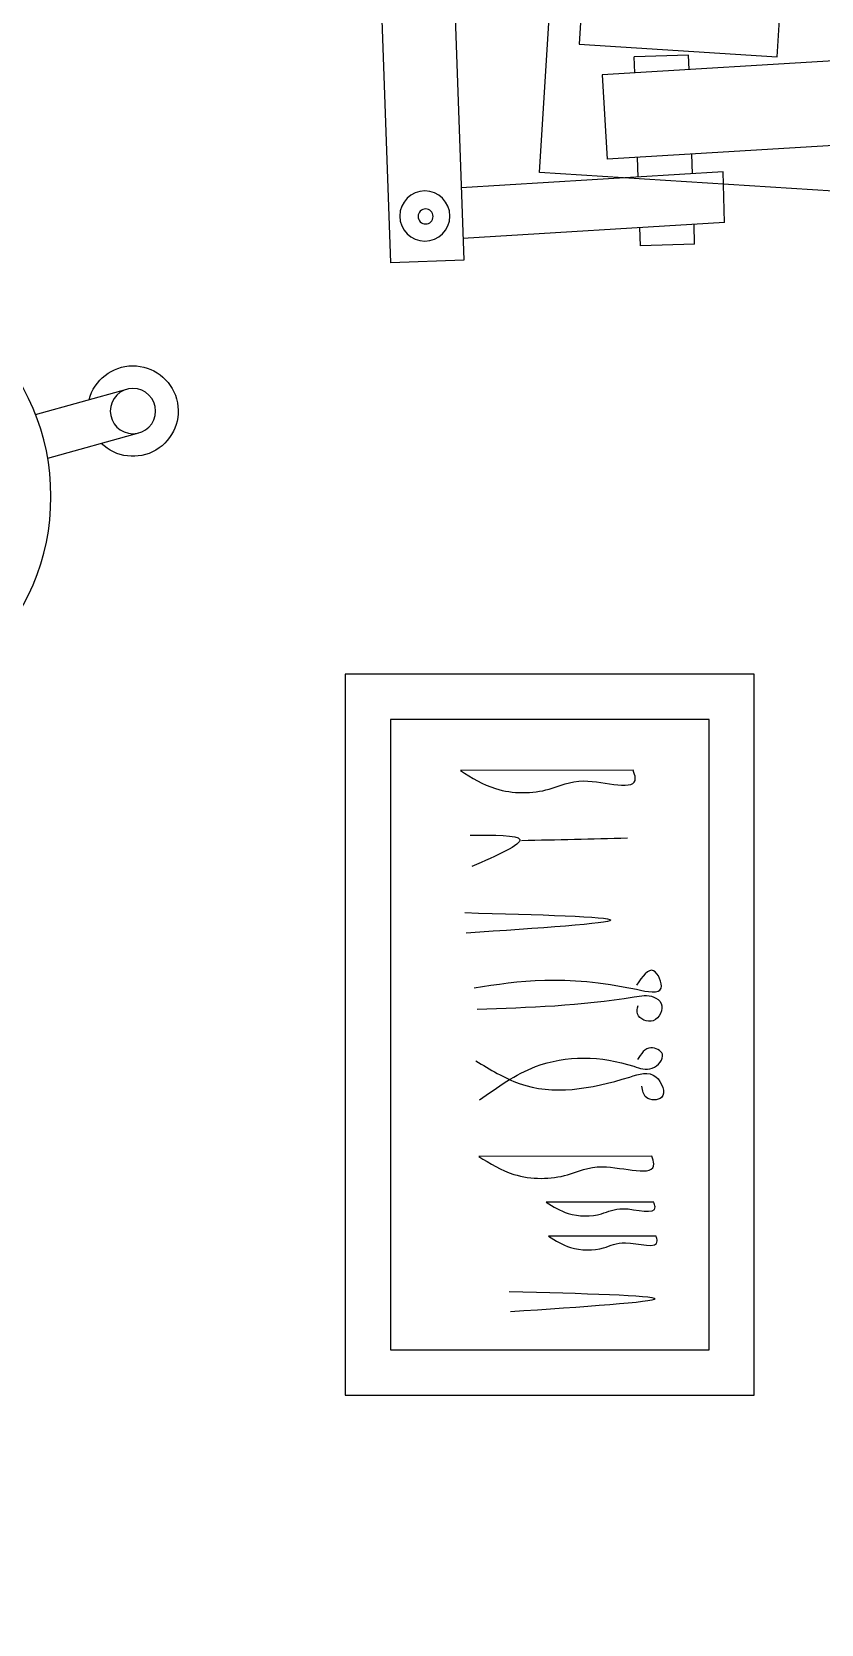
# Model space of a CAD drawing. Header units: metres. Extents: x -39 to 21688, y -24 to 9022.
# Drawn here: x 156.805 to 157.678, y 5.825 to 7.584 of the extents above; entities that cross this region are included whole.
import ezdxf

# ---------------------------------------------------------------- set-up
doc = ezdxf.new("R2010")
doc.units = ezdxf.units.M
doc.header["$MEASUREMENT"] = 0
for name, color, linetype in [('AR-MOBILIRIO', 1, 'Continuous'), ('AR-PUERTAS', 2, 'Continuous'), ('MOBILIARIO', 42, 'Continuous')]:
    doc.layers.add(name, color=color, linetype=linetype)

# ---------------------------------------------------------------- blocks, each defined once
blk = doc.blocks.new('A$C23125473')
at = {"layer": 'AR-MOBILIRIO'}
for p, q in [((1.3907, 3.9069), (1.2719, 3.9071)), ((1.3882, 3.8693), (1.2694, 3.8695)), ((1.3859, 3.8185), (1.1948, 3.8189)), ((1.3655, 3.3924), (1.1745, 3.3928)), ((0.7183, 3.0477), (0.8191, 3.0197)), ((0.7183, 3.0477), (0.8191, 3.0197)), ((0.7049, 2.9995), (0.8058, 2.9715)), ((1.4665, 2.7874), (1.1772, 2.8049)), ((1.3734, 2.8133), (1.3728, 2.793)), ((1.4334, 2.8114), (1.3734, 2.8133)), ((1.4334, 2.8114), (1.4327, 2.7894)), ((1.4665, 2.7874), (1.4648, 2.7315)), ((1.4648, 2.7315), (1.1752, 2.749)), ((1.371, 2.7371), (1.3703, 2.7155)), ((1.4309, 2.7335), (1.4302, 2.7119)), ((1.3311, 2.6243), (1.3367, 2.7175)), ((1.9026, 2.6833), (1.3367, 2.7175)), ((1.9163, 2.5889), (1.3311, 2.6243)), ((1.3673, 2.6221), (1.3667, 2.6044)), ((1.4267, 2.6025), (1.3667, 2.6044)), ((1.4272, 2.6185), (1.4267, 2.6025))]:
    blk.add_line(p, q, dxfattribs=at)
for points in [[(1.4993, 4.0824), (1.4993, 3.2863), (1.0472, 3.2863), (1.0472, 4.0824)], [(1.4493, 4.0324), (1.4493, 3.3363), (1.0972, 3.3363), (1.0972, 4.0324)]]:
    blk.add_lwpolyline(points, close=True, dxfattribs=at)
for points in [[(1.1601, 2.3231), (1.1781, 2.829), (1.0975, 2.8319), (1.0794, 2.326)], [(1.6099, 2.7541), (1.2618, 2.7323), (1.3065, 2.0187)], [(1.3387, 2.0651), (1.3058, 2.5905), (1.5245, 2.6042), (1.571, 1.8618), (1.3523, 1.8481), (1.3441, 1.9795)]]:
    blk.add_lwpolyline(points, dxfattribs=at)
for centre, radius in [((0.4717, 3.0901), 0.2502), ((0.8125, 2.9956), 0.025), ((1.1352, 2.7802), 0.0277), ((1.136, 2.7807), 0.00829)]:
    blk.add_circle(centre, radius, dxfattribs=at)
blk.add_arc((0.8125, 2.9956), 0.05, 194.5051, 134.5051, dxfattribs=at)
for points in [[(1.2283, 3.9679), (1.3896, 3.9761), (1.2298, 3.9905)], [(1.2719, 3.9071), (1.296, 3.9194), (1.3328, 3.9198), (1.3568, 3.9142), (1.3921, 3.9122), (1.3907, 3.9069)], [(1.2694, 3.8695), (1.2935, 3.8818), (1.3303, 3.8822), (1.3543, 3.8766), (1.3896, 3.8746), (1.3882, 3.8693)], [(1.1948, 3.8189), (1.2336, 3.8387), (1.2929, 3.8392), (1.3314, 3.8303), (1.3882, 3.827), (1.3859, 3.8185)], [(1.1915, 3.7132), (1.2396, 3.7383), (1.3616, 3.7312), (1.3906, 3.731), (1.3968, 3.7538), (1.38, 3.7537), (1.3751, 3.7413)], [(1.1956, 3.7564), (1.2575, 3.7197), (1.3661, 3.7193), (1.3865, 3.7214), (1.3977, 3.7061), (1.385, 3.6988), (1.3702, 3.712)], [(1.1929, 3.6562), (1.3667, 3.6426), (1.3882, 3.6428), (1.3962, 3.6498), (1.3877, 3.669), (1.3703, 3.6615), (1.3709, 3.6522)], [(1.1896, 3.6326), (1.3691, 3.6343), (1.3963, 3.633), (1.388, 3.6138), (1.3693, 3.6296)], [(1.1794, 3.5496), (1.3407, 3.5578), (1.1809, 3.5722)], [(1.1853, 3.4639), (1.2402, 3.4688), (1.187, 3.4986)], [(1.242, 3.4699), (1.3591, 3.4671)], [(1.1745, 3.3928), (1.2132, 3.4126), (1.2725, 3.4132), (1.311, 3.4042), (1.3678, 3.4009), (1.3655, 3.3924)]]:
    blk.add_spline(points, degree=3, dxfattribs=at)

msp = doc.modelspace()

# ---------------------------------------------------------------- linework, layer by layer
at = {"layer": 'AR-PUERTAS'}
msp.add_circle((164.88265, 27.62249), 40.08066, dxfattribs=at)

# ---------------------------------------------------------------- block references
at = {"layer": 'MOBILIARIO', "xscale": -1, "rotation": 180}
msp.add_blockref('A$C23125473', (156.10433, 10.16058), dxfattribs=at)

doc.saveas('drawing.dxf')
